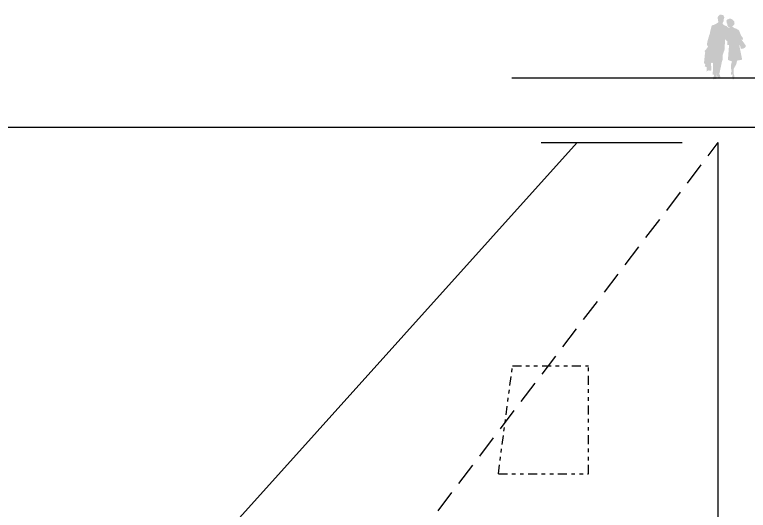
# Model space of a CAD drawing. Header units: millimetres. Extents: x 589 to 1175, y -455 to -172.
# Drawn here: x 663.91 to 684.26, y -248.13 to -234.36 of the extents above; entities that cross this region are included whole.
import ezdxf

# ---------------------------------------------------------------- set-up
doc = ezdxf.new("R2010")
doc.units = ezdxf.units.MM
doc.linetypes.add('DASHED', pattern=[19.05, 12.7, -6.35])
doc.linetypes.add('DIVIDE', pattern=[1.25, 0.5, -0.25, 0, -0.25, 0, -0.25])
doc.layers.add('FLOATINGWINDOWS', color=2, linetype='Continuous', plot=False)
for name, color, linetype in [('pohled', 4, 'Continuous'), ('stafaz', 252, 'Continuous'), ('ZDIVO', 1, 'Continuous')]:
    doc.layers.add(name, color=color, linetype=linetype)

msp = doc.modelspace()

# ---------------------------------------------------------------- hatches: boundary and pattern name
at = {"layer": 'stafaz'}
msp.add_hatch(color=256, dxfattribs=at).paths.add_polyline_path([(683.613, -235.161), (683.609, -235.096), (683.613, -235.059), (683.628, -235.056), (683.655, -235.092), (683.66, -235.097), (683.671, -235.097), (683.672, -235.208), (683.691, -235.21), (683.722, -235.211), (683.69, -235.619), (683.737, -235.641), (683.79, -235.652), (683.793, -235.689), (683.777, -235.757), (683.773, -235.838), (683.793, -235.938), (683.783, -235.964), (683.774, -235.982), (683.773, -235.996), (683.776, -236.007), (683.781, -236.021), (683.783, -236.034), (683.795, -236.037), (683.799, -236.025), (683.803, -236.023), (683.81, -236.026), (683.817, -236.031), (683.822, -236.046), (683.807, -236.089), (683.812, -236.119), (683.818, -236.148), (683.821, -236.155), (683.847, -236.162), (683.858, -236.14), (683.87, -236.094), (683.866, -236.056), (683.854, -236.023), (683.845, -235.987), (683.845, -235.931), (683.853, -235.864), (683.87, -235.833), (683.885, -235.806), (683.905, -235.774), (683.917, -235.748), (683.934, -235.693), (683.936, -235.677), (683.943, -235.654), (683.952, -235.637), (684.006, -235.629), (684.085, -235.613), (684.007, -235.221), (684.023, -235.212), (684.049, -235.31), (684.064, -235.314), (684.09, -235.311), (684.127, -235.302), (684.18, -235.263), (684.187, -235.245), (684.186, -235.227), (684.175, -235.205), (684.076, -235.069), (684.063, -235.065), (684.063, -235.059), (684.085, -235.06), (684.095, -235.067), (684.109, -235.041), (684.106, -235.038), (684.104, -235.024), (684.102, -235.011), (684.098, -234.993), (684.064, -234.958), (684.059, -234.955), (684.004, -234.816), (683.995, -234.798), (683.977, -234.784), (683.96, -234.775), (683.932, -234.762), (683.931, -234.755), (683.916, -234.752), (683.887, -234.743), (683.852, -234.724), (683.823, -234.703), (683.815, -234.689), (683.814, -234.682), (683.83, -234.672), (683.859, -234.652), (683.873, -234.613), (683.87, -234.572), (683.861, -234.546), (683.842, -234.53), (683.829, -234.514), (683.787, -234.482), (683.764, -234.476), (683.728, -234.477), (683.712, -234.484), (683.698, -234.49), (683.675, -234.499), (683.659, -234.517), (683.65, -234.531), (683.649, -234.549), (683.659, -234.567), (683.655, -234.593), (683.672, -234.62), (683.669, -234.643), (683.67, -234.653), (683.677, -234.664), (683.685, -234.672), (683.704, -234.706), (683.709, -234.711), (683.716, -234.713), (683.723, -234.712), (683.734, -234.708), (683.742, -234.727), (683.698, -234.724), (683.66, -234.686), (683.633, -234.676), (683.606, -234.668), (683.582, -234.652), (683.56, -234.632), (683.543, -234.613), (683.54, -234.601), (683.548, -234.6), (683.548, -234.594), (683.545, -234.591), (683.575, -234.533), (683.571, -234.518), (683.569, -234.495), (683.581, -234.48), (683.586, -234.454), (683.589, -234.431), (683.578, -234.408), (683.566, -234.387), (683.556, -234.374), (683.529, -234.373), (683.511, -234.368), (683.488, -234.364), (683.468, -234.367), (683.452, -234.376), (683.434, -234.393), (683.428, -234.399), (683.413, -234.415), (683.408, -234.445), (683.409, -234.471), (683.413, -234.497), (683.415, -234.513), (683.419, -234.525), (683.42, -234.555), (683.426, -234.57), (683.42, -234.578), (683.39, -234.601), (683.341, -234.626), (683.286, -234.653), (683.26, -234.657), (683.248, -234.667), (683.241, -234.677), (683.232, -234.693), (683.189, -234.875), (683.191, -234.882), (683.172, -234.935), (683.12, -235.117), (683.106, -235.207), (683.116, -235.223), (683.136, -235.223), (683.132, -235.263), (683.098, -235.309), (683.043, -235.373), (683.045, -235.387), (683.061, -235.411), (683.046, -235.499), (683.037, -235.605), (683.025, -235.715), (683.065, -235.732), (683.046, -235.8), (683.103, -235.821), (683.095, -235.942), (683.155, -235.912), (683.204, -235.917), (683.217, -235.915), (683.226, -235.909), (683.234, -235.898), (683.234, -235.891), (683.232, -235.874), (683.227, -235.831), (683.222, -235.698), (683.242, -235.706), (683.26, -235.704), (683.273, -235.7), (683.276, -235.82), (683.269, -236.032), (683.303, -236.034), (683.303, -236.068), (683.282, -236.104), (683.276, -236.131), (683.276, -236.151), (683.293, -236.157), (683.332, -236.151), (683.363, -236.151), (683.372, -236.131), (683.376, -236.131), (683.379, -236.108), (683.378, -236.027), (683.382, -236.019), (683.378, -235.99), (683.389, -236.011), (683.38, -236.027), (683.392, -236.076), (683.422, -236.12), (683.462, -236.124), (683.472, -236.114), (683.477, -236.094), (683.471, -236.049), (683.451, -236.014), (683.453, -236.005), (683.491, -235.825), (683.524, -235.667), (683.543, -235.614), (683.549, -235.477), (683.594, -235.345), (683.601, -235.277), (683.597, -235.193), (683.61, -235.192)])

# ---------------------------------------------------------------- linework, layer by layer
at = {"layer": 'FLOATINGWINDOWS', "linetype": 'Continuous', "ltscale": 0.001}
msp.add_lwpolyline([(641.445, -283.39), (729.322, -283.39), (729.322, -237.5), (641.445, -237.5)], close=True, dxfattribs=at)
at = {"layer": 'pohled'}
for p, q in [((648.473, -272.414), (679.513, -237.914)), ((678.513, -237.914), (682.423, -237.914)), ((683.423, -272.414), (683.423, -237.914))]:
    msp.add_line(p, q, dxfattribs=at)
at = {"layer": 'pohled', "linetype": 'DASHED', "ltscale": 0.05}
msp.add_line((673.923, -250.414), (683.423, -237.914), dxfattribs=at)
at = {"layer": 'pohled', "linetype": 'DIVIDE', "ltscale": 0.5}
for p, q in [((677.323, -247.114), (677.716, -244.114)), ((677.711, -244.114), (679.823, -244.114)), ((679.823, -247.114), (679.823, -244.114)), ((677.323, -247.114), (679.823, -247.114))]:
    msp.add_line(p, q, dxfattribs=at)
at = {"layer": 'ZDIVO'}
msp.add_line((694.622, -236.131), (677.701, -236.131), dxfattribs=at)

doc.saveas('drawing.dxf')
